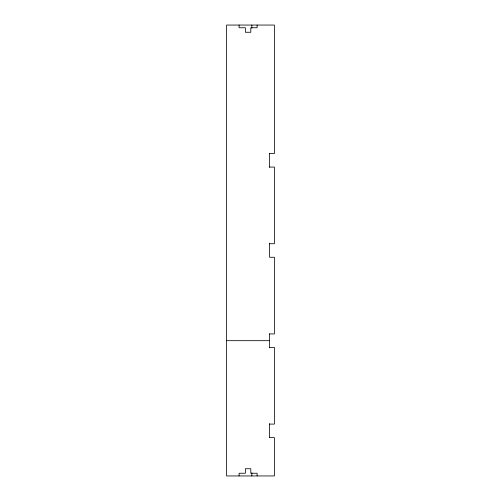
<?xml version="1.0" encoding="UTF-8"?>
<svg xmlns="http://www.w3.org/2000/svg" width="501" height="501" viewBox="0 0 501 501"><rect width="100%" height="100%" fill="white"/><g stroke="black" fill="none" stroke-linecap="round" stroke-linejoin="round"><path stroke-width="0.75" d="M269.588 153.556L274.398 153.556L274.398 25.05L226.602 25.05L226.602 475.95L274.398 475.95L274.398 437.623L269.588 437.623M269.588 167.083L274.398 167.083L274.398 243.736L269.588 243.736M269.588 333.917L274.398 333.917L274.398 257.264L269.588 257.264L269.588 243.135M226.602 340.68L269.588 340.68M269.588 347.443L274.398 347.443L274.398 424.096L269.588 424.096M269.588 153.281L269.588 167.353M269.588 333.76L269.588 347.826M269.588 423.608L269.588 437.667M257.113 25.05L257.113 27.755L250.801 27.755L250.801 32.264L245.39 32.264L245.39 27.755L239.077 27.755L239.077 25.05M257.113 475.95L257.113 473.245L250.801 473.245L250.801 468.736L245.39 468.736L245.39 473.245L239.077 473.245L239.077 475.95M251.853 25.05L251.853 28.169M251.853 472.831L251.853 475.95"/></g></svg>
